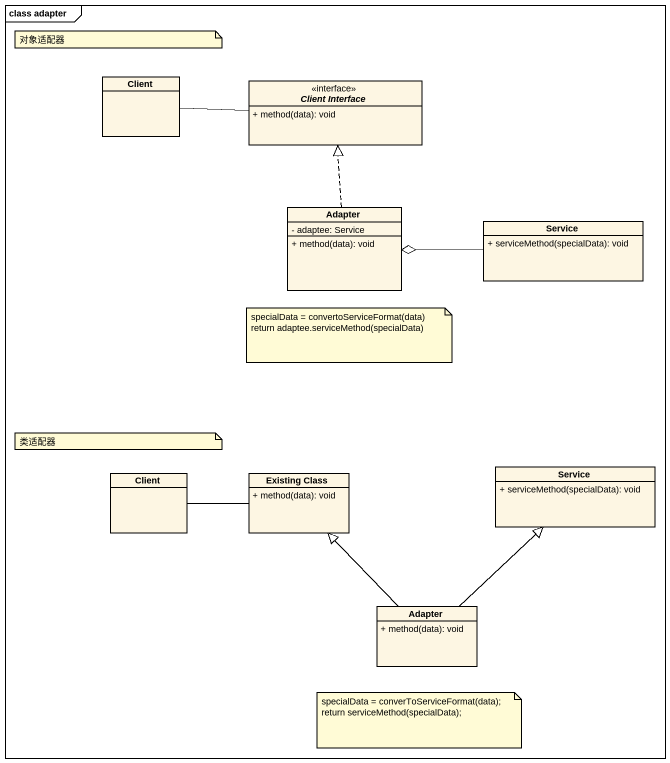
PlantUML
@startuml
mainframe class adapter
hide circle
hide empty members
skinparam classAttributeIconSize 0
class Client
interface "Client Interface" as Client_Interface <<interface>> {
  + method(data): void
}
class Adapter {
  - adaptee: Service
  + method(data): void
}
class Service {
  + serviceMethod(specialData): void
}
class "Client" as Client_2
class "Existing Class" as Existing_Class {
  + method(data): void
}
class "Service" as Service_2 {
  + serviceMethod(specialData): void
}
class "Adapter" as Adapter_2 {
  + method(data): void
}
Client -right- Client_Interface
Adapter .up.|> Client_Interface
Service -left-o Adapter
Client_2 -right- Existing_Class
Adapter_2 -up-|> Existing_Class
Adapter_2 -up-|> Service_2
note as N1
  对象适配器
end note
note as N2
  specialData = convertoServiceFormat(data)
  return adaptee.serviceMethod(specialData)
end note
note as N3
  类适配器
end note
note as N4
  specialData = converToServiceFormat(data);
  return serviceMethod(specialData);
end note
@enduml
